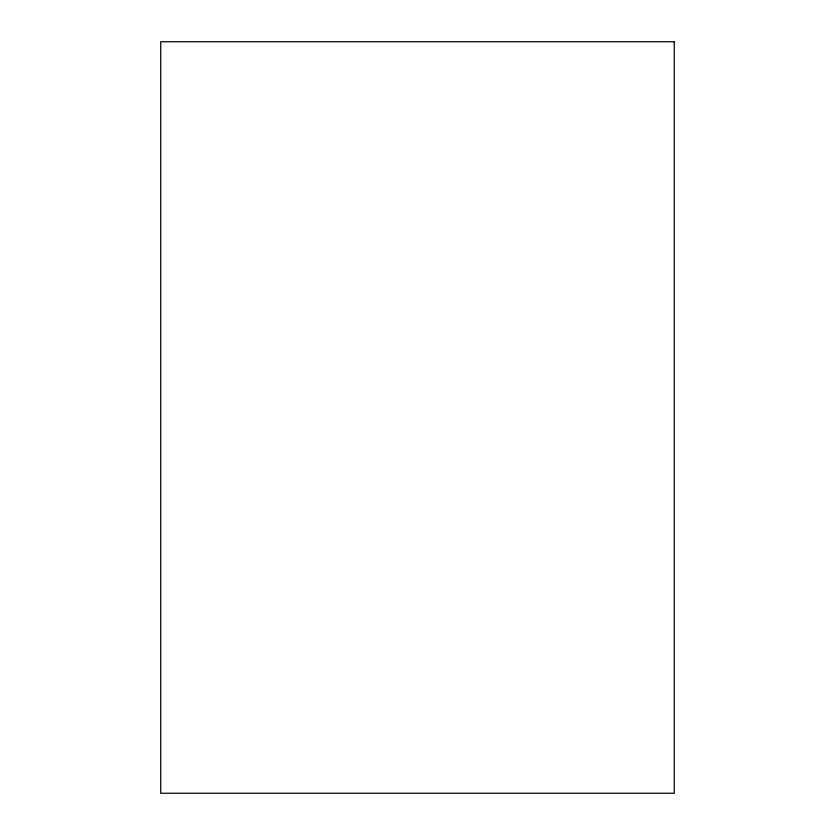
<?xml version="1.0" encoding="UTF-8"?>
<svg xmlns="http://www.w3.org/2000/svg" width="835" height="835" viewBox="0 0 835 835"><rect width="100%" height="100%" fill="white"/><g stroke="black" fill="none" stroke-linecap="round" stroke-linejoin="round"><path stroke-width="1.25" d="M674.262 41.75L160.737 41.75L160.737 793.25L674.262 793.25L674.262 41.75"/></g></svg>
